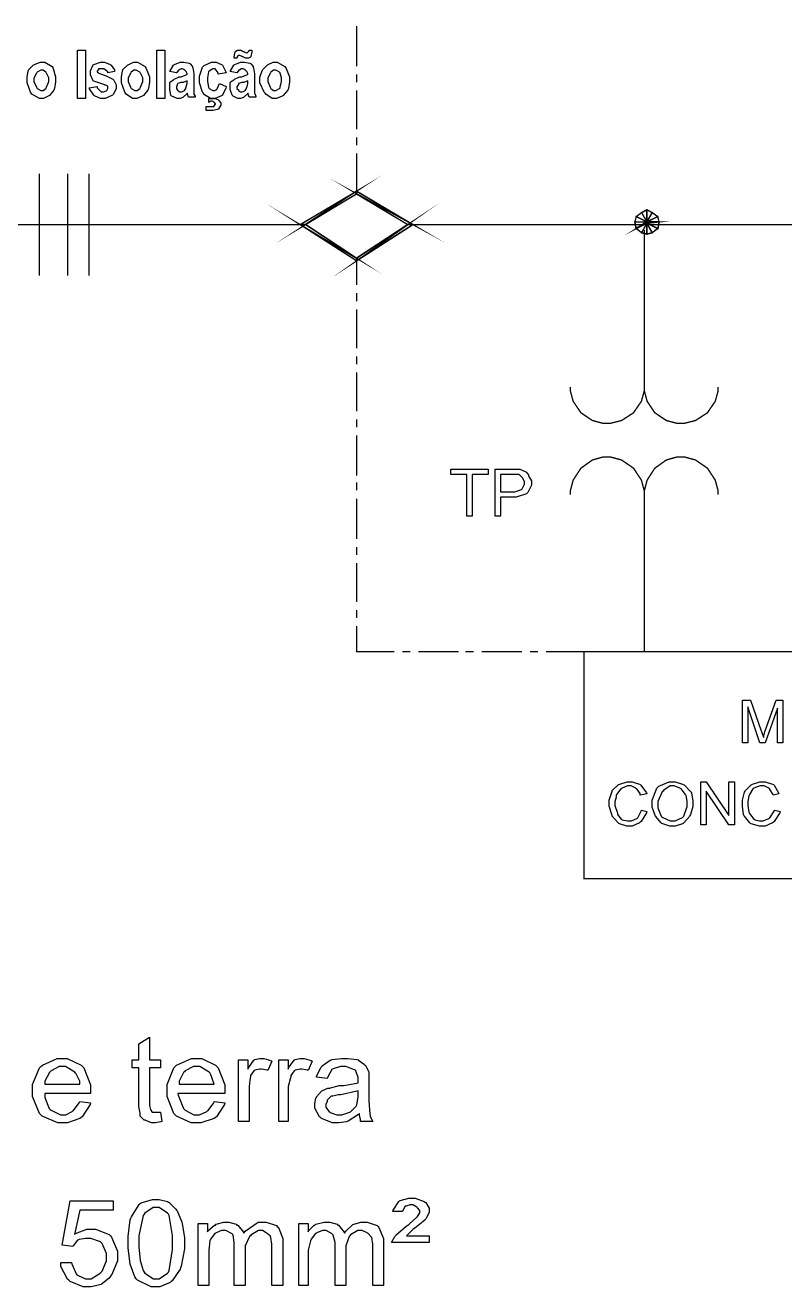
# Model space of a CAD drawing. Extents: x 0 to 210, y 0 to 297.
# Drawn here: x 58 to 81.96, y 68.32 to 108.15 of the extents above; entities that cross this region are included whole.
import ezdxf

# ---------------------------------------------------------------- set-up
doc = ezdxf.new("R2010")
doc.units = 0
doc.header["$MEASUREMENT"] = 0
for name, color, linetype in [('C00-00-00-BLACK', 7, 'Continuous'), ('C00-7E-FF', 150, 'Continuous'), ('CFF-7E-00', 30, 'Continuous')]:
    doc.layers.add(name, color=color, linetype=linetype)

msp = doc.modelspace()

# ---------------------------------------------------------------- linework, layer by layer
at = {"layer": 'C00-00-00-BLACK', "const_width": 0.0423}
for points in [[(58.444, 103.466), (58.444, 100.243)], [(58.444, 103.466), (58.444, 100.243)], [(59.333, 103.466), (59.333, 100.243)], [(59.333, 103.466), (59.333, 100.243)], [(60.0121, 103.466), (60.0121, 100.243)], [(60.0121, 103.466), (60.0121, 100.243)]]:
    msp.add_lwpolyline(points, dxfattribs=at)
for points in [[(77.6125, 102.319), (77.4428, 102.235), (77.6125, 101.939), (77.6125, 102.319)], [(77.6125, 101.939), (77.7819, 102.235), (77.6125, 102.319), (77.6125, 101.939)], [(77.6125, 101.939), (77.2749, 101.727), (77.6125, 101.896), (77.6125, 101.939)], [(77.6125, 101.939), (77.2749, 102.108), (77.2322, 101.939), (77.6125, 101.939)], [(77.2322, 101.939), (77.6125, 101.939), (77.2749, 101.727), (77.2322, 101.939)], [(77.4428, 102.235), (77.6125, 101.939), (77.2749, 102.108), (77.4428, 102.235)], [(77.6125, 101.896), (77.4428, 101.6), (77.6125, 101.557), (77.6125, 101.896)], [(77.9942, 101.939), (77.9515, 102.108), (77.6125, 101.939), (77.9942, 101.939)], [(77.9515, 101.727), (77.6125, 101.896), (77.9942, 101.939), (77.9515, 101.727)], [(77.9515, 102.108), (77.6125, 101.939), (77.7819, 102.235), (77.9515, 102.108)], [(77.6125, 101.557), (77.7819, 101.6), (77.6125, 101.896), (77.6125, 101.557)], [(77.6125, 101.896), (77.9942, 101.939), (77.6125, 101.939), (77.6125, 101.896)], [(77.2749, 101.727), (77.6125, 101.896), (77.4428, 101.6), (77.2749, 101.727)], [(77.7819, 101.6), (77.6125, 101.896), (77.9515, 101.727), (77.7819, 101.6)]]:
    msp.add_lwpolyline(points, close=True, dxfattribs=at)
at = {"layer": 'C00-00-00-BLACK'}
for points in [[(77.6125, 101.939), (77.2749, 102.108), (77.2322, 101.939), (77.6125, 101.939)], [(77.4428, 102.235), (77.6125, 101.939), (77.2749, 102.108), (77.4428, 102.235)], [(77.6125, 102.319), (77.4428, 102.235), (77.6125, 101.939), (77.6125, 102.319)], [(77.6125, 101.939), (77.7819, 102.235), (77.6125, 102.319), (77.6125, 101.939)], [(77.9515, 102.108), (77.6125, 101.939), (77.7819, 102.235), (77.9515, 102.108)], [(77.9942, 101.939), (77.9515, 102.108), (77.6125, 101.939), (77.9942, 101.939)], [(77.2322, 101.939), (77.6125, 101.939), (77.2749, 101.727), (77.2322, 101.939)], [(77.6125, 101.939), (77.2749, 101.727), (77.6125, 101.896), (77.6125, 101.939)], [(77.2749, 101.727), (77.6125, 101.896), (77.4428, 101.6), (77.2749, 101.727)], [(77.6125, 101.896), (77.4428, 101.6), (77.6125, 101.557), (77.6125, 101.896)], [(77.9515, 101.727), (77.6125, 101.896), (77.9942, 101.939), (77.9515, 101.727)], [(77.6125, 101.896), (77.9942, 101.939), (77.6125, 101.939), (77.6125, 101.896)], [(77.6125, 101.557), (77.7819, 101.6), (77.6125, 101.896), (77.6125, 101.557)], [(77.7819, 101.6), (77.6125, 101.896), (77.9515, 101.727), (77.7819, 101.6)]]:
    msp.add_lwpolyline(points, close=True, dxfattribs=at)
at = {"layer": 'C00-7E-FF', "const_width": 0.0423}
for points in [[(68.4526, 106.855), (68.4526, 108.128)], [(68.4526, 106.346), (68.4526, 106.601)], [(68.4526, 104.862), (68.4526, 106.092)], [(68.4526, 104.355), (68.4526, 104.608)], [(68.4526, 102.871), (68.4526, 104.1)], [(41.0972, 101.854), (66.7551, 101.854)], [(70.1492, 101.854), (100.261, 101.854)], [(70.1492, 101.854), (100.261, 101.854)], [(77.5286, 101.684), (77.5286, 96.7232)], [(68.4526, 100.751), (68.4526, 99.9465)], [(68.4526, 99.6929), (68.4526, 99.4378)], [(68.4526, 99.1817), (68.4526, 97.9537)], [(68.4526, 97.7), (68.4526, 97.4467)], [(68.4526, 97.1889), (68.4526, 95.9612)], [(75.1939, 96.7232), (75.1939, 96.6128), (75.2835, 96.278), (75.529, 95.9143), (75.8927, 95.6702), (76.2275, 95.5809), (76.3404, 95.5809), (76.4575, 95.5809), (76.8103, 95.6702), (77.1881, 95.9143), (77.4375, 96.278), (77.5286, 96.6128), (77.5286, 96.7232)], [(77.5286, 96.7232), (77.5286, 96.6128), (77.6168, 96.278), (77.8605, 95.9143), (78.2242, 95.6702), (78.5604, 95.5809), (78.6737, 95.5809), (78.7908, 95.5809), (79.1436, 95.6702), (79.5196, 95.9143), (79.7676, 96.278), (79.8587, 96.6128), (79.8587, 96.7232)], [(68.4526, 95.7076), (68.4526, 95.4539)], [(68.4526, 95.2003), (68.4526, 93.9271)], [(77.5286, 93.3344), (77.5286, 93.4491), (77.4375, 93.7877), (77.1881, 94.1656), (76.8103, 94.4245), (76.4575, 94.5197), (76.3404, 94.5197), (76.2275, 94.5197), (75.8927, 94.4245), (75.529, 94.1656), (75.2835, 93.7877), (75.1939, 93.4491), (75.1939, 93.3344)], [(79.8587, 93.3344), (79.8587, 93.4491), (79.7676, 93.7877), (79.5196, 94.1656), (79.1436, 94.4245), (78.7908, 94.5197), (78.6737, 94.5197), (78.5604, 94.5197), (78.2242, 94.4245), (77.8605, 94.1656), (77.6168, 93.7877), (77.5286, 93.4491), (77.5286, 93.3344)], [(68.4526, 93.7147), (68.4526, 93.4614)], [(68.4526, 93.2078), (68.4526, 91.9346)], [(77.5286, 88.3737), (77.5286, 93.3344)], [(68.4526, 91.6809), (68.4526, 91.4273)], [(68.4526, 91.1722), (68.4526, 89.9418)], [(68.4526, 89.6881), (68.4526, 89.4348)], [(68.4526, 89.1812), (68.4526, 88.3737), (69.6376, 88.3737)], [(69.8955, 88.3737), (70.1492, 88.3737)], [(70.4024, 88.3737), (71.676, 88.3737)], [(71.8866, 88.3737), (72.1416, 88.3737)], [(72.3953, 88.3737), (73.6685, 88.3737)], [(73.9221, 88.3737), (74.1786, 88.3737)], [(74.4319, 88.3737), (75.6211, 88.3737)]]:
    msp.add_lwpolyline(points, dxfattribs=at)
for points in [[(68.4526, 102.912), (66.839, 101.854), (66.6694, 101.854), (68.4526, 102.912)], [(70.0648, 101.854), (70.2331, 101.854), (68.4526, 102.828), (70.0648, 101.854)], [(68.4526, 102.828), (68.4526, 102.912), (66.839, 101.854), (68.4526, 102.828)], [(70.2331, 101.854), (68.4526, 102.828), (68.4526, 102.912), (70.2331, 101.854)], [(66.6694, 101.854), (68.4526, 100.792), (68.4526, 100.709), (66.6694, 101.854)], [(68.4526, 100.792), (68.4526, 100.709), (70.0648, 101.854), (68.4526, 100.792)], [(66.839, 101.854), (66.6694, 101.854), (68.4526, 100.792), (66.839, 101.854)], [(68.4526, 100.709), (70.0648, 101.854), (70.2331, 101.854), (68.4526, 100.709)], [(94.2372, 81.2105), (94.2372, 88.3737), (75.6211, 88.3737), (75.6211, 81.2105), (94.2372, 81.2105)]]:
    msp.add_lwpolyline(points, close=True, dxfattribs=at)
at = {"layer": 'C00-7E-FF'}
for points in [[(68.4526, 102.912), (66.839, 101.854), (66.6694, 101.854), (68.4526, 102.912)], [(68.4526, 102.828), (68.4526, 102.912), (66.839, 101.854), (68.4526, 102.828)], [(70.2331, 101.854), (68.4526, 102.828), (68.4526, 102.912), (70.2331, 101.854)], [(70.0648, 101.854), (70.2331, 101.854), (68.4526, 102.828), (70.0648, 101.854)], [(66.839, 101.854), (66.6694, 101.854), (68.4526, 100.792), (66.839, 101.854)], [(66.6694, 101.854), (68.4526, 100.792), (68.4526, 100.709), (66.6694, 101.854)], [(68.4526, 100.792), (68.4526, 100.709), (70.0648, 101.854), (68.4526, 100.792)], [(68.4526, 100.709), (70.0648, 101.854), (70.2331, 101.854), (68.4526, 100.709)]]:
    msp.add_lwpolyline(points, close=True, dxfattribs=at)
at = {"layer": 'CFF-7E-00'}
for points in [[(59.647, 107.357), (59.902, 107.357), (59.902, 105.833), (59.647, 105.833), (59.647, 107.357)], [(62.1453, 107.357), (62.399, 107.357), (62.399, 105.833), (62.1453, 105.833), (62.1453, 107.357)], [(64.6769, 107.108), (64.5929, 107.108), (64.5929, 107.151), (64.5929, 107.151), (64.6247, 107.311), (64.6356, 107.32), (64.6356, 107.333), (64.6977, 107.366), (64.7196, 107.366), (64.7404, 107.366), (64.7883, 107.366), (64.8049, 107.366), (64.8049, 107.366), (64.867, 107.32), (64.8892, 107.32), (64.8988, 107.311), (64.9732, 107.278), (64.9732, 107.278), (64.9937, 107.278), (65.0586, 107.344), (65.0586, 107.366), (65.1425, 107.366), (65.1425, 107.312), (65.1108, 107.162), (65.1013, 107.151), (65.1013, 107.141), (65.0363, 107.108), (65.0159, 107.108), (65.0159, 107.108), (64.9732, 107.108), (64.9732, 107.108), (64.9414, 107.108), (64.8698, 107.151), (64.8462, 107.151), (64.8353, 107.162), (64.7622, 107.193), (64.7622, 107.193), (64.7622, 107.193), (64.7196, 107.193), (64.7196, 107.193), (64.7086, 107.184), (64.6769, 107.127), (64.6769, 107.108)], [(58.0595, 106.431), (58.0595, 106.506), (58.0912, 106.707), (58.1021, 106.728), (58.112, 106.75), (58.2496, 106.887), (58.2718, 106.897), (58.2923, 106.908), (58.4687, 106.981), (58.528, 106.981), (58.6123, 106.981), (58.8451, 106.845), (58.867, 106.812), (58.8768, 106.78), (58.9523, 106.519), (58.9523, 106.431), (58.9523, 106.358), (58.9195, 106.157), (58.9097, 106.135), (58.8987, 106.104), (58.7608, 105.934), (58.7403, 105.923), (58.7181, 105.913), (58.5749, 105.839), (58.528, 105.839), (58.4426, 105.839), (58.2083, 105.977), (58.1875, 106.008), (58.1656, 106.031), (58.0595, 106.332), (58.0595, 106.431)], [(60.0121, 106.178), (60.2671, 106.219), (60.2671, 106.178), (60.3938, 106.05), (60.4365, 106.05), (60.4682, 106.05), (60.5635, 106.083), (60.5635, 106.092), (60.573, 106.092), (60.6062, 106.157), (60.6062, 106.178), (60.6062, 106.178), (60.6062, 106.219), (60.6062, 106.219), (60.6062, 106.23), (60.5413, 106.262), (60.5208, 106.262), (60.4781, 106.273), (60.161, 106.379), (60.1405, 106.389), (60.1292, 106.411), (60.0548, 106.586), (60.0548, 106.644), (60.0548, 106.707), (60.1292, 106.876), (60.1405, 106.897), (60.161, 106.908), (60.3677, 106.981), (60.4365, 106.981), (60.5, 106.981), (60.6792, 106.908), (60.6901, 106.897), (60.7109, 106.887), (60.8171, 106.736), (60.8171, 106.685), (60.6062, 106.644), (60.6062, 106.675), (60.4781, 106.77), (60.4365, 106.77), (60.4037, 106.77), (60.3321, 106.77), (60.3084, 106.77), (60.3084, 106.75), (60.2671, 106.702), (60.2671, 106.685), (60.2671, 106.675), (60.3084, 106.644), (60.3084, 106.644), (60.3179, 106.634), (60.489, 106.569), (60.5208, 106.558), (60.5525, 106.548), (60.7632, 106.443), (60.7741, 106.431), (60.7949, 106.411), (60.8598, 106.267), (60.8598, 106.219), (60.8598, 106.156), (60.784, 105.977), (60.7741, 105.966), (60.7522, 105.945), (60.5151, 105.839), (60.4365, 105.839), (60.3719, 105.839), (60.2022, 105.913), (60.1818, 105.923), (60.1595, 105.945), (60.022, 106.146), (60.0121, 106.178)], [(61.0291, 106.431), (61.0291, 106.506), (61.0595, 106.707), (61.0704, 106.728), (61.0803, 106.75), (61.2207, 106.887), (61.2429, 106.897), (61.2634, 106.908), (61.4066, 106.981), (61.4549, 106.981), (61.5389, 106.981), (61.783, 106.845), (61.794, 106.812), (61.8148, 106.78), (61.9206, 106.519), (61.9206, 106.431), (61.9206, 106.358), (61.8878, 106.157), (61.8779, 106.135), (61.867, 106.104), (61.7291, 105.934), (61.7086, 105.923), (61.6864, 105.913), (61.5128, 105.839), (61.4549, 105.839), (61.3791, 105.839), (61.1766, 105.977), (61.1558, 106.008), (61.1339, 106.031), (61.0291, 106.332), (61.0291, 106.431)], [(62.7697, 106.644), (62.556, 106.685), (62.5658, 106.707), (62.6745, 106.887), (62.6854, 106.897), (62.7063, 106.908), (62.8798, 106.981), (62.9391, 106.981), (63.0026, 106.981), (63.1705, 106.951), (63.1927, 106.94), (63.2023, 106.93), (63.2781, 106.842), (63.2781, 106.812), (63.2876, 106.802), (63.3194, 106.62), (63.3194, 106.558), (63.3194, 106.219), (63.3194, 106.167), (63.3194, 106.048), (63.3194, 106.008), (63.3194, 105.977), (63.3621, 105.906), (63.3621, 105.882), (63.1515, 105.882), (63.1088, 106.008), (63.0975, 105.988), (62.9916, 105.893), (62.9818, 105.882), (62.9708, 105.872), (62.884, 105.839), (62.8551, 105.839), (62.7902, 105.839), (62.6195, 105.913), (62.5972, 105.923), (62.5863, 105.945), (62.556, 106.12), (62.556, 106.178), (62.556, 106.221), (62.556, 106.316), (62.556, 106.346), (62.5658, 106.357), (62.6745, 106.422), (62.6854, 106.431), (62.6953, 106.443), (62.8329, 106.506), (62.8551, 106.516), (62.9186, 106.516), (63.0975, 106.591), (63.1088, 106.601), (63.1088, 106.623), (63.0756, 106.685), (63.0661, 106.685), (63.0661, 106.696), (63.0329, 106.728), (63.023, 106.728), (63.023, 106.739), (62.9599, 106.77), (62.9391, 106.77), (62.9172, 106.77), (62.8551, 106.739), (62.8551, 106.728), (62.8329, 106.728), (62.7793, 106.655), (62.7697, 106.644)], [(64.3393, 106.644), (64.0842, 106.601), (64.0842, 106.644), (63.9865, 106.77), (63.9547, 106.77), (63.912, 106.77), (63.7949, 106.696), (63.7854, 106.685), (63.7741, 106.675), (63.7438, 106.493), (63.7438, 106.431), (63.7438, 106.368), (63.7741, 106.189), (63.7854, 106.178), (63.7949, 106.157), (63.9149, 106.092), (63.9547, 106.092), (63.9755, 106.092), (64.0401, 106.125), (64.0401, 106.135), (64.0514, 106.146), (64.116, 106.284), (64.1269, 106.305), (64.3393, 106.219), (64.3283, 106.156), (64.2056, 105.934), (63.9865, 105.839), (63.9135, 105.839), (63.839, 105.839), (63.6252, 105.977), (63.6157, 106.008), (63.5938, 106.04), (63.4891, 106.334), (63.4891, 106.431), (63.4891, 106.537), (63.5938, 106.823), (63.6157, 106.855), (63.6365, 106.876), (63.875, 106.981), (63.9547, 106.981), (64.0182, 106.981), (64.189, 106.908), (64.2112, 106.897), (64.2207, 106.887), (64.3283, 106.675), (64.3393, 106.644)], [(64.6769, 106.644), (64.4659, 106.685), (64.4758, 106.707), (64.5816, 106.887), (64.5929, 106.897), (64.6134, 106.908), (64.7869, 106.981), (64.8462, 106.981), (64.9097, 106.981), (65.0794, 106.951), (65.1013, 106.94), (65.1108, 106.93), (65.1852, 106.842), (65.1852, 106.812), (65.1951, 106.802), (65.2279, 106.62), (65.2279, 106.558), (65.2279, 106.219), (65.2279, 106.167), (65.2279, 106.048), (65.2279, 106.008), (65.2378, 105.999), (65.2695, 105.912), (65.2695, 105.882), (65.0586, 105.882), (65.0159, 106.008), (65.005, 105.988), (64.8988, 105.893), (64.8892, 105.882), (64.878, 105.872), (64.7912, 105.839), (64.7622, 105.839), (64.7086, 105.839), (64.5597, 105.913), (64.5502, 105.923), (64.528, 105.945), (64.4659, 106.12), (64.4659, 106.178), (64.4659, 106.221), (64.4659, 106.316), (64.4659, 106.346), (64.4758, 106.357), (64.5816, 106.422), (64.5929, 106.431), (64.6024, 106.443), (64.7404, 106.506), (64.7622, 106.516), (64.8257, 106.516), (65.005, 106.591), (65.0159, 106.601), (65.0159, 106.623), (64.9827, 106.685), (64.9732, 106.685), (64.9732, 106.696), (64.9414, 106.728), (64.9319, 106.728), (64.9319, 106.739), (64.867, 106.77), (64.8462, 106.77), (64.8243, 106.77), (64.7622, 106.739), (64.7622, 106.728), (64.7404, 106.728), (64.6864, 106.655), (64.6769, 106.644)], [(65.3976, 106.431), (65.3976, 106.506), (65.4706, 106.707), (65.4816, 106.728), (65.4914, 106.75), (65.6318, 106.887), (65.6537, 106.897), (65.6636, 106.908), (65.8139, 106.984), (65.8647, 106.984), (65.9486, 106.984), (66.1818, 106.845), (66.2037, 106.812), (66.2245, 106.78), (66.3303, 106.519), (66.3303, 106.431), (66.3303, 106.358), (66.2989, 106.157), (66.2891, 106.135), (66.2781, 106.104), (66.1293, 105.934), (66.1197, 105.923), (66.0975, 105.913), (65.9225, 105.839), (65.8647, 105.839), (65.7902, 105.839), (65.5877, 105.977), (65.5669, 106.008), (65.5341, 106.031), (65.3976, 106.332), (65.3976, 106.431)], [(58.2718, 106.431), (58.2718, 106.368), (58.3477, 106.189), (58.3586, 106.178), (58.3681, 106.157), (58.4881, 106.092), (58.528, 106.092), (58.5597, 106.092), (58.6437, 106.157), (58.655, 106.178), (58.6645, 106.189), (58.7403, 106.371), (58.7403, 106.431), (58.7403, 106.485), (58.6645, 106.634), (58.655, 106.644), (58.6437, 106.666), (58.5569, 106.728), (58.528, 106.728), (58.4853, 106.728), (58.3681, 106.666), (58.3586, 106.644), (58.3477, 106.634), (58.2718, 106.482), (58.2718, 106.431)], [(61.2429, 106.431), (61.2429, 106.368), (61.3174, 106.189), (61.3283, 106.178), (61.3378, 106.157), (61.4578, 106.092), (61.4976, 106.092), (61.5294, 106.092), (61.6133, 106.157), (61.6246, 106.178), (61.6342, 106.189), (61.7086, 106.371), (61.7086, 106.431), (61.7086, 106.485), (61.6342, 106.634), (61.6246, 106.644), (61.6133, 106.666), (61.4938, 106.728), (61.4549, 106.728), (61.4232, 106.728), (61.3378, 106.666), (61.3283, 106.644), (61.3174, 106.634), (61.2429, 106.482), (61.2429, 106.431)], [(63.1088, 106.389), (63.1088, 106.389), (62.9804, 106.346), (62.9391, 106.346), (62.9073, 106.346), (62.8124, 106.305), (62.8124, 106.305), (62.8015, 106.295), (62.7697, 106.208), (62.7697, 106.178), (62.7697, 106.157), (62.8015, 106.104), (62.8124, 106.092), (62.822, 106.083), (62.877, 106.05), (62.8964, 106.05), (62.9281, 106.05), (63.0121, 106.083), (63.023, 106.092), (63.023, 106.092), (63.0661, 106.157), (63.0661, 106.178), (63.0661, 106.178), (63.1088, 106.305), (63.1088, 106.346), (63.1088, 106.389)], [(65.0159, 106.389), (65.0159, 106.389), (64.8878, 106.346), (64.8462, 106.346), (64.8148, 106.346), (64.7428, 106.305), (64.7196, 106.305), (64.7196, 106.273), (64.6769, 106.203), (64.6769, 106.178), (64.6769, 106.157), (64.7196, 106.109), (64.7196, 106.092), (64.7291, 106.083), (64.7859, 106.05), (64.8049, 106.05), (64.8367, 106.05), (64.9206, 106.083), (64.9319, 106.092), (64.9319, 106.092), (64.9732, 106.157), (64.9732, 106.178), (64.9827, 106.178), (65.0159, 106.305), (65.0159, 106.346), (65.0159, 106.389)], [(65.6537, 106.431), (65.6537, 106.368), (65.7271, 106.189), (65.738, 106.178), (65.7475, 106.157), (65.8343, 106.092), (65.8647, 106.092), (65.9059, 106.092), (66.0231, 106.157), (66.0344, 106.178), (66.0439, 106.189), (66.077, 106.371), (66.077, 106.431), (66.077, 106.485), (66.0439, 106.634), (66.0344, 106.644), (66.0231, 106.666), (65.9035, 106.728), (65.8647, 106.728), (65.8329, 106.728), (65.7475, 106.666), (65.738, 106.644), (65.7271, 106.634), (65.6537, 106.482), (65.6537, 106.431)], [(63.7011, 105.457), (63.7011, 105.585), (63.7328, 105.585), (63.803, 105.585), (63.8281, 105.585), (63.8598, 105.585), (63.93, 105.585), (63.9547, 105.585), (63.9547, 105.607), (63.9974, 105.654), (63.9974, 105.669), (63.9974, 105.669), (63.9643, 105.712), (63.9547, 105.712), (63.9547, 105.723), (63.8912, 105.753), (63.8708, 105.753), (63.8485, 105.753), (63.7949, 105.723), (63.7854, 105.712), (63.7854, 105.839), (63.8267, 105.839), (63.9216, 105.839), (63.9547, 105.839), (63.9865, 105.839), (64.0733, 105.807), (64.0842, 105.796), (64.0941, 105.786), (64.1696, 105.7), (64.1696, 105.669), (64.1696, 105.628), (64.0941, 105.511), (64.0842, 105.5), (64.0623, 105.49), (63.9177, 105.457), (63.8708, 105.457), (63.8281, 105.457), (63.7328, 105.457), (63.7011, 105.457)], [(71.9296, 92.6539), (71.9296, 93.9669), (71.4195, 93.9669), (71.4195, 94.1395), (72.6073, 94.1395), (72.6073, 93.9669), (72.099, 93.9669), (72.099, 92.6539), (71.9296, 92.6539)], [(72.8211, 92.6539), (72.8211, 94.1395), (73.3721, 94.1395), (73.4247, 94.1395), (73.5432, 94.1395), (73.5831, 94.1395), (73.6039, 94.1296), (73.7732, 94.065), (73.7955, 94.0537), (73.805, 94.0442), (73.8794, 93.9574), (73.8794, 93.9271), (73.889, 93.9063), (73.9648, 93.763), (73.9648, 93.7147), (73.9648, 93.6308), (73.8572, 93.3993), (73.8367, 93.3771), (73.8145, 93.3566), (73.4826, 93.249), (73.3721, 93.249), (72.9904, 93.249), (72.9904, 92.6539), (72.8211, 92.6539)], [(72.9904, 93.4187), (73.3721, 93.4187), (73.4452, 93.4187), (73.6575, 93.4942), (73.6685, 93.5041), (73.6783, 93.515), (73.7528, 93.6653), (73.7528, 93.7147), (73.7528, 93.7479), (73.7097, 93.8195), (73.7097, 93.8431), (73.6988, 93.8541), (73.5926, 93.9602), (73.5831, 93.9698), (73.5295, 93.9698), (73.4109, 93.9698), (73.3721, 93.9698), (72.9904, 93.9698), (72.9904, 93.4187)], [(80.6235, 85.4922), (80.6235, 86.8468), (80.8785, 86.8468), (81.2161, 85.8739), (81.2257, 85.8531), (81.2906, 85.6728), (81.3015, 85.6615), (81.3015, 85.7155), (81.3319, 85.8531), (81.3428, 85.8739), (81.6846, 86.8468), (81.8967, 86.8468), (81.8967, 85.4922), (81.7273, 85.4922), (81.7273, 86.5932), (81.3428, 85.4922), (81.1749, 85.4922), (80.7932, 86.6345), (80.7932, 85.4922), (80.6235, 85.4922)], [(77.4428, 83.3727), (77.6125, 83.33), (77.6016, 83.2887), (77.4333, 83.0118), (77.4016, 82.9896), (77.3797, 82.9691), (77.1412, 82.8629), (77.0625, 82.8629), (76.9772, 82.8629), (76.7415, 82.9374), (76.7211, 82.9469), (76.6988, 82.9691), (76.5196, 83.1825), (76.5101, 83.2033), (76.4992, 83.2347), (76.4247, 83.4983), (76.4247, 83.5851), (76.4247, 83.6799), (76.4992, 83.9336), (76.5101, 83.9653), (76.5196, 83.9872), (76.6988, 84.1678), (76.7211, 84.1774), (76.7524, 84.1887), (76.9842, 84.2617), (77.0625, 84.2617), (77.1469, 84.2617), (77.3797, 84.1887), (77.4016, 84.1774), (77.4224, 84.1569), (77.6016, 83.9128), (77.6125, 83.881), (77.4016, 83.8383), (77.4016, 83.8923), (77.2954, 84.0412), (77.2749, 84.0507), (77.264, 84.0617), (77.1123, 84.1347), (77.0625, 84.1347), (76.998, 84.1347), (76.8269, 84.0617), (76.8064, 84.0507), (76.7842, 84.0412), (76.6466, 83.8606), (76.6367, 83.8383), (76.6367, 83.7752), (76.5941, 83.633), (76.5941, 83.5851), (76.5941, 83.512), (76.6685, 83.3106), (76.6794, 83.2887), (76.6794, 83.2362), (76.7955, 83.0873), (76.8064, 83.0763), (76.8269, 83.0668), (77.0033, 83.0337), (77.0625, 83.0337), (77.126, 83.0337), (77.2943, 83.1095), (77.3162, 83.119), (77.3257, 83.1303), (77.4319, 83.3409), (77.4428, 83.3727)], [(77.7819, 83.5424), (77.7819, 83.6799), (77.9198, 84.0602), (77.9515, 84.092), (77.9833, 84.1252), (78.3086, 84.2617), (78.4172, 84.2617), (78.5026, 84.2617), (78.7368, 84.1887), (78.759, 84.1774), (78.7908, 84.1678), (78.9905, 83.9555), (79.0127, 83.9227), (79.0222, 83.9018), (79.0554, 83.6648), (79.0554, 83.5851), (79.0554, 83.4898), (78.9905, 83.2347), (78.97, 83.2033), (78.9587, 83.1716), (78.7799, 82.9691), (78.759, 82.9469), (78.7368, 82.9374), (78.4973, 82.8629), (78.4172, 82.8629), (78.3318, 82.8629), (78.1099, 82.9374), (78.0782, 82.9469), (78.0563, 82.9691), (77.8771, 83.1825), (77.8676, 83.2033), (77.8563, 83.2347), (77.7819, 83.4665), (77.7819, 83.5424)], [(77.9515, 83.5424), (77.9515, 83.4471), (78.0563, 83.1839), (78.0782, 83.1617), (78.1099, 83.1413), (78.3399, 83.0337), (78.4172, 83.0337), (78.5026, 83.0337), (78.7368, 83.1413), (78.759, 83.1617), (78.7799, 83.1839), (78.8857, 83.4856), (78.8857, 83.5851), (78.8857, 83.6482), (78.8529, 83.8288), (78.843, 83.8383), (78.8321, 83.8606), (78.6941, 84.0412), (78.6737, 84.0507), (78.6515, 84.0617), (78.4751, 84.1347), (78.4172, 84.1347), (78.3428, 84.1347), (78.1417, 83.9971), (78.1209, 83.9653), (78.0891, 83.9445), (77.9515, 83.6429), (77.9515, 83.5424)], [(79.309, 82.9042), (79.309, 84.2617), (79.4784, 84.2617), (80.2005, 83.2033), (80.2005, 84.2617), (80.3698, 84.2617), (80.3698, 82.9042), (80.2005, 82.9042), (79.4784, 83.9653), (79.4784, 82.9042), (79.309, 82.9042)], [(81.6419, 83.3727), (81.8113, 83.33), (81.8003, 83.2887), (81.6211, 83.0118), (81.6007, 82.9896), (81.5785, 82.9691), (81.3386, 82.8629), (81.2588, 82.8629), (81.1636, 82.8629), (80.899, 82.9374), (80.8785, 82.9469), (80.8563, 82.9691), (80.687, 83.1825), (80.6662, 83.2033), (80.6552, 83.2347), (80.6235, 83.4983), (80.6235, 83.5851), (80.6235, 83.6799), (80.687, 83.9336), (80.7089, 83.9653), (80.7187, 83.9872), (80.8976, 84.1678), (80.9198, 84.1774), (80.9406, 84.1887), (81.1788, 84.2617), (81.2588, 84.2617), (81.3442, 84.2617), (81.5785, 84.1887), (81.6007, 84.1774), (81.6211, 84.1569), (81.7591, 83.9128), (81.77, 83.881), (81.6007, 83.8383), (81.5894, 83.8606), (81.4836, 84.0412), (81.4737, 84.0507), (81.4627, 84.0617), (81.3096, 84.1347), (81.2588, 84.1347), (81.1844, 84.1347), (80.9833, 84.0617), (80.9625, 84.0507), (80.9516, 84.0412), (80.8454, 83.8606), (80.8359, 83.8383), (80.8246, 83.8179), (80.7932, 83.6443), (80.7932, 83.5851), (80.7932, 83.512), (80.8246, 83.3106), (80.8359, 83.2887), (80.8454, 83.2679), (80.9833, 83.0873), (81.0052, 83.0763), (81.026, 83.0668), (81.1678, 83.0337), (81.2161, 83.0337), (81.2793, 83.0337), (81.4627, 83.1095), (81.4737, 83.119), (81.4945, 83.1303), (81.631, 83.3409), (81.6419, 83.3727)], [(62.2596, 73.8353), (62.3013, 73.5376), (62.279, 73.5281), (62.1055, 73.4963), (62.0476, 73.4963), (61.9841, 73.4963), (61.8035, 73.5707), (61.794, 73.5803), (61.7513, 73.5803), (61.6342, 73.6974), (61.6246, 73.7073), (61.6246, 73.8036), (61.5819, 74.0184), (61.5819, 74.089), (61.5819, 75.2341), (61.3696, 75.2341), (61.3696, 75.4888), (61.5819, 75.4888), (61.5819, 75.9961), (61.9206, 76.2081), (61.9206, 75.4888), (62.2596, 75.4888), (62.2596, 75.2341), (61.9206, 75.2341), (61.9206, 74.089), (61.9206, 74.0473), (61.951, 73.9193), (61.9622, 73.9193), (61.9622, 73.8988), (61.9936, 73.8463), (62.0049, 73.8353), (62.0367, 73.8353), (62.1069, 73.8353), (62.1316, 73.8353), (62.1633, 73.8353), (62.2349, 73.8353), (62.2596, 73.8353)], [(59.7133, 74.1729), (60.0548, 74.1317), (60.0438, 74.0791), (59.7902, 73.6879), (59.7588, 73.6656), (59.7147, 73.6342), (59.333, 73.4963), (59.206, 73.4963), (59.0254, 73.4963), (58.528, 73.7087), (58.4867, 73.75), (58.444, 73.7926), (58.2291, 74.3327), (58.2291, 74.512), (58.2291, 74.7035), (58.444, 75.2355), (58.4867, 75.2768), (58.5392, 75.3195), (59.0063, 75.5304), (59.1633, 75.5304), (59.3217, 75.5304), (59.7574, 75.3195), (59.8015, 75.2768), (59.8428, 75.2355), (60.0548, 74.6936), (60.0548, 74.512), (60.0548, 74.512), (60.0548, 74.4499), (60.0548, 74.428), (58.6133, 74.428), (58.6133, 74.301), (58.7498, 73.951), (58.783, 73.9193), (58.8148, 73.8988), (59.1083, 73.75), (59.206, 73.75), (59.279, 73.75), (59.4801, 73.8558), (59.5023, 73.8766), (59.5231, 73.8875), (59.702, 74.1317), (59.7133, 74.1729)], [(58.6133, 74.724), (59.7133, 74.724), (59.7133, 74.8097), (59.6071, 75.044), (59.5863, 75.0644), (59.5644, 75.0962), (59.2624, 75.2768), (59.1633, 75.2768), (59.0684, 75.2768), (58.8148, 75.1388), (58.783, 75.1071), (58.7608, 75.0866), (58.6133, 74.815), (58.6133, 74.724)], [(63.9547, 74.1729), (64.2966, 74.1317), (64.2856, 74.0791), (64.0292, 73.6879), (63.9974, 73.6656), (63.9547, 73.6342), (63.5413, 73.4963), (63.4047, 73.4963), (63.2354, 73.4963), (62.7683, 73.7087), (62.7271, 73.75), (62.6844, 73.7926), (62.4706, 74.3327), (62.4706, 74.512), (62.4706, 74.7035), (62.6844, 75.2355), (62.7271, 75.2768), (62.7683, 75.3195), (63.2449, 75.5304), (63.4047, 75.5304), (63.5635, 75.5304), (63.9974, 75.3195), (64.0401, 75.2768), (64.0828, 75.2355), (64.2966, 74.6936), (64.2966, 74.512), (64.2966, 74.512), (64.2966, 74.4499), (64.2966, 74.428), (62.8124, 74.428), (62.822, 74.3754), (62.9916, 73.951), (63.023, 73.9193), (63.0439, 73.8988), (63.3141, 73.75), (63.4047, 73.75), (63.4891, 73.75), (63.7219, 73.8558), (63.7438, 73.8766), (63.7646, 73.8875), (63.9438, 74.1317), (63.9547, 74.1729)], [(62.8551, 74.724), (63.9547, 74.724), (63.9438, 74.7557), (63.8376, 75.044), (63.8281, 75.0644), (63.7963, 75.0962), (63.5028, 75.2768), (63.4047, 75.2768), (63.3084, 75.2768), (63.0439, 75.1388), (63.023, 75.1071), (62.9916, 75.0866), (62.8551, 74.815), (62.8551, 74.724)], [(64.7196, 73.5376), (64.7196, 75.4888), (65.0159, 75.4888), (65.0159, 75.1914), (65.0363, 75.2341), (65.206, 75.4793), (65.2279, 75.4888), (65.2378, 75.5001), (65.3881, 75.5304), (65.4389, 75.5304), (65.5242, 75.5304), (65.749, 75.4683), (65.7807, 75.4461), (65.6537, 75.1498), (65.6318, 75.1611), (65.4554, 75.1914), (65.3976, 75.1914), (65.3976, 75.1914), (65.2378, 75.1611), (65.2279, 75.1498), (65.206, 75.1403), (65.1013, 74.9886), (65.1013, 74.9378), (65.0903, 74.9169), (65.0586, 74.6457), (65.0586, 74.5546), (65.0586, 73.5376), (64.7196, 73.5376)], [(65.9927, 73.5376), (65.9927, 75.4888), (66.2891, 75.4888), (66.2891, 75.1914), (66.2989, 75.2341), (66.4778, 75.4793), (66.5, 75.4888), (66.5095, 75.5001), (66.6612, 75.5304), (66.712, 75.5304), (66.7978, 75.5304), (67.0207, 75.4683), (67.0539, 75.4461), (66.923, 75.1498), (66.9011, 75.1611), (66.7272, 75.1914), (66.6694, 75.1914), (66.6694, 75.1914), (66.5095, 75.1611), (66.5, 75.1498), (66.4778, 75.1403), (66.3734, 74.9886), (66.3734, 74.9378), (66.3621, 74.9169), (66.2891, 74.6457), (66.2891, 74.5546), (66.2891, 73.5376), (65.9927, 73.5376)], [(68.538, 73.7926), (68.5063, 73.7609), (68.1852, 73.5485), (68.1535, 73.5376), (68.1316, 73.5281), (67.8946, 73.4963), (67.8159, 73.4963), (67.6878, 73.4963), (67.3393, 73.6342), (67.3075, 73.6656), (67.2758, 73.6879), (67.1382, 73.9567), (67.1382, 74.0463), (67.1382, 74.1094), (67.1696, 74.2791), (67.1809, 74.2996), (67.1904, 74.3218), (67.3393, 74.5024), (67.3502, 74.512), (67.371, 74.5229), (67.5446, 74.5959), (67.6039, 74.5959), (67.6243, 74.6069), (67.8684, 74.6718), (67.9002, 74.6813), (68.0491, 74.6813), (68.4622, 74.7557), (68.4953, 74.7656), (68.4953, 74.7875), (68.4953, 74.851), (68.4953, 74.851), (68.4953, 74.9268), (68.4318, 75.1403), (68.4114, 75.1498), (68.3891, 75.172), (68.1164, 75.2768), (68.0268, 75.2768), (67.9415, 75.2768), (67.7086, 75.2023), (67.6878, 75.1914), (67.666, 75.1815), (67.528, 74.9268), (67.5185, 74.8937), (67.1809, 74.9378), (67.1904, 74.9695), (67.3283, 75.256), (67.3502, 75.2768), (67.3597, 75.2987), (67.6134, 75.4793), (67.6465, 75.4888), (67.6783, 75.5001), (67.9718, 75.5304), (68.0695, 75.5304), (68.1757, 75.5304), (68.4622, 75.5001), (68.4953, 75.4888), (68.5161, 75.4793), (68.6964, 75.3413), (68.7077, 75.3195), (68.7282, 75.3099), (68.8234, 75.1293), (68.8344, 75.1071), (68.8344, 75.0327), (68.8344, 74.8647), (68.8344, 74.8083), (68.8344, 74.3423), (68.8344, 74.1948), (68.8647, 73.7718), (68.8756, 73.75), (68.8756, 73.6974), (68.9501, 73.5598), (68.961, 73.5376), (68.5793, 73.5376), (68.5793, 73.6025), (68.538, 73.7457), (68.538, 73.7926)], [(68.4953, 74.512), (68.4622, 74.5024), (68.006, 74.3962), (67.9429, 74.385), (67.8684, 74.385), (67.7016, 74.3423), (67.6465, 74.3423), (67.6356, 74.3327), (67.528, 74.2266), (67.5185, 74.2156), (67.5185, 74.1743), (67.4769, 74.0791), (67.4769, 74.0463), (67.4769, 73.9937), (67.5816, 73.8463), (67.6039, 73.8353), (67.6134, 73.8258), (67.8286, 73.75), (67.9002, 73.75), (67.9842, 73.75), (68.2075, 73.8258), (68.2392, 73.8353), (68.2597, 73.8463), (68.4417, 74.0255), (68.4526, 74.0463), (68.4622, 74.0682), (68.4953, 74.3066), (68.4953, 74.385), (68.4953, 74.512)], [(59.1206, 69.088), (59.4596, 69.088), (59.4692, 69.0467), (59.6071, 68.7268), (59.629, 68.7049), (59.6607, 68.6841), (59.8921, 68.5768), (59.9708, 68.5768), (60.0756, 68.5768), (60.362, 68.7571), (60.3938, 68.7888), (60.4255, 68.8111), (60.5635, 69.1459), (60.5635, 69.2573), (60.5635, 69.3745), (60.4255, 69.6916), (60.3938, 69.7234), (60.3719, 69.7452), (60.0699, 69.85), (59.9708, 69.85), (59.895, 69.85), (59.6925, 69.8183), (59.6717, 69.8073), (59.6498, 69.7978), (59.5119, 69.6186), (59.5023, 69.5964), (59.1633, 69.6376), (59.4169, 71.0378), (60.7741, 71.0378), (60.7741, 70.739), (59.7133, 70.739), (59.545, 69.9766), (59.5863, 70.0084), (59.9376, 70.1463), (60.0548, 70.1463), (60.2135, 70.1463), (60.6474, 69.9766), (60.6901, 69.934), (60.7219, 69.8927), (60.9025, 69.4489), (60.9025, 69.3), (60.9025, 69.1416), (60.7314, 68.7063), (60.6901, 68.6622), (60.6474, 68.5987), (60.3924, 68.3976), (60.0756, 68.3232), (59.9708, 68.3232), (59.8219, 68.3232), (59.4169, 68.4939), (59.3757, 68.5352), (59.333, 68.5669), (59.1206, 68.9585), (59.1206, 69.088)], [(61.2429, 69.7234), (61.2429, 69.9149), (61.3061, 70.4328), (61.3283, 70.4854), (61.3488, 70.528), (61.5929, 70.9221), (61.6246, 70.9538), (61.656, 70.9757), (62.0116, 71.0805), (62.1316, 71.0805), (62.2268, 71.0805), (62.4815, 71.0173), (62.5133, 70.9951), (62.5341, 70.9856), (62.7475, 70.7718), (62.7697, 70.739), (62.7902, 70.7182), (62.9281, 70.3901), (62.9391, 70.3584), (62.949, 70.3171), (63.023, 69.8722), (63.023, 69.7234), (63.023, 69.5219), (62.9172, 68.9723), (62.8964, 68.9183), (62.8855, 68.8756), (62.629, 68.5147), (62.5972, 68.4925), (62.5658, 68.4611), (62.2392, 68.3232), (62.1316, 68.3232), (61.9732, 68.3232), (61.5389, 68.5352), (61.4976, 68.5768), (61.4549, 68.6414), (61.3061, 69.0411), (61.2429, 69.5537), (61.2429, 69.7234)], [(69.5537, 69.7234), (69.5635, 69.7452), (69.6584, 69.9135), (69.6807, 69.934), (69.6902, 69.9562), (70.0112, 70.2412), (70.0648, 70.273), (70.1065, 70.3047), (70.3502, 70.5185), (70.3612, 70.528), (70.3711, 70.539), (70.4455, 70.6575), (70.4455, 70.696), (70.4455, 70.7291), (70.3711, 70.8145), (70.3612, 70.8244), (70.3502, 70.8353), (70.2303, 70.9112), (70.1918, 70.9112), (70.1379, 70.9112), (70.0183, 70.8685), (69.9795, 70.8685), (69.9685, 70.8572), (69.905, 70.7182), (69.8955, 70.696), (69.5964, 70.696), (69.6062, 70.7401), (69.7851, 71.0173), (69.8073, 71.0378), (69.8292, 71.0487), (70.1008, 71.1232), (70.1918, 71.1232), (70.2966, 71.1232), (70.5831, 71.0173), (70.6148, 70.9951), (70.6356, 70.9856), (70.7415, 70.8007), (70.7415, 70.739), (70.7415, 70.666), (70.6356, 70.4645), (70.6148, 70.4427), (70.6039, 70.4219), (70.2853, 70.1781), (70.2331, 70.1463), (70.2109, 70.1255), (70.032, 69.9453), (70.0222, 69.934), (70.7415, 69.934), (70.7415, 69.7234), (69.5537, 69.7234)], [(61.5819, 69.7234), (61.5819, 69.5798), (61.619, 69.1473), (61.7195, 68.8329), (61.7513, 68.7888), (61.7721, 68.7571), (62.0406, 68.5768), (62.1316, 68.5768), (62.2268, 68.5768), (62.4815, 68.7571), (62.5133, 68.7888), (62.5341, 68.8329), (62.6428, 69.5015), (62.6428, 69.7234), (62.6428, 69.9463), (62.5341, 70.5707), (62.5133, 70.612), (62.4815, 70.6438), (62.2184, 70.8244), (62.1316, 70.8244), (62.0367, 70.8244), (61.7721, 70.6438), (61.7513, 70.612), (61.7195, 70.5707), (61.5819, 69.9354), (61.5819, 69.7234)], [(63.4478, 68.3659), (63.4478, 70.3157), (63.7438, 70.3157), (63.7438, 70.0624), (63.7536, 70.0842), (63.9657, 70.2635), (63.9974, 70.273), (64.0182, 70.2952), (64.2578, 70.3584), (64.3393, 70.3584), (64.4232, 70.3584), (64.6546, 70.2952), (64.6769, 70.273), (64.7086, 70.2635), (64.878, 70.0511), (64.8892, 70.0193), (64.9305, 70.0828), (65.344, 70.3584), (65.4816, 70.3584), (65.5987, 70.3584), (65.9282, 70.2525), (65.95, 70.2303), (65.9818, 70.1985), (66.1197, 69.8429), (66.1197, 69.7234), (66.1197, 68.3659), (65.7807, 68.3659), (65.7807, 69.5964), (65.7807, 69.6708), (65.7475, 69.8832), (65.738, 69.8927), (65.738, 69.9244), (65.6318, 70.0098), (65.611, 70.0193), (65.6001, 70.0306), (65.4787, 70.1036), (65.4389, 70.1036), (65.3535, 70.1036), (65.1221, 69.9671), (65.1013, 69.934), (65.0681, 69.9135), (64.9319, 69.6115), (64.9319, 69.511), (64.9319, 68.3659), (64.5929, 68.3659), (64.5929, 69.6376), (64.5929, 69.7234), (64.5597, 69.9562), (64.5502, 69.9766), (64.528, 69.9989), (64.3213, 70.1036), (64.2539, 70.1036), (64.189, 70.1036), (64.0182, 70.0306), (63.9974, 70.0193), (63.9755, 70.0098), (63.8376, 69.8292), (63.8281, 69.8073), (63.8168, 69.7756), (63.7854, 69.4821), (63.7854, 69.3843), (63.7854, 68.3659), (63.4478, 68.3659)], [(66.6267, 68.3659), (66.6267, 70.3157), (66.923, 70.3157), (66.923, 70.0624), (66.9339, 70.0842), (67.116, 70.2635), (67.1382, 70.273), (67.1696, 70.2952), (67.4303, 70.3584), (67.5185, 70.3584), (67.6025, 70.3584), (67.8353, 70.2952), (67.8575, 70.273), (67.878, 70.2635), (68.0586, 70.0511), (68.0695, 70.0193), (68.1108, 70.0828), (68.3355, 70.2839), (68.5821, 70.3584), (68.665, 70.3584), (68.7807, 70.3584), (69.0989, 70.2525), (69.1307, 70.2303), (69.1515, 70.1985), (69.3, 69.8429), (69.3, 69.7234), (69.3, 68.3659), (68.961, 68.3659), (68.961, 69.5964), (68.961, 69.6708), (68.9282, 69.8832), (68.9183, 69.8927), (68.9074, 69.9036), (68.8125, 70.0098), (68.7917, 70.0193), (68.7807, 70.0306), (68.629, 70.1036), (68.5793, 70.1036), (68.4939, 70.1036), (68.2597, 69.9671), (68.2392, 69.934), (68.217, 69.9135), (68.1122, 69.6115), (68.1122, 69.511), (68.1122, 68.3659), (67.7732, 68.3659), (67.7732, 69.6376), (67.7732, 69.7234), (67.7086, 69.9562), (67.6878, 69.9766), (67.6769, 69.9989), (67.4949, 70.1036), (67.4342, 70.1036), (67.371, 70.1036), (67.2013, 70.0306), (67.1809, 70.0193), (67.1587, 70.0098), (67.0207, 69.8292), (67.0112, 69.8073), (67.0003, 69.7756), (66.923, 69.4821), (66.923, 69.3843), (66.923, 68.3659), (66.6267, 68.3659)]]:
    msp.add_lwpolyline(points, close=True, dxfattribs=at)

doc.saveas('drawing.dxf')
